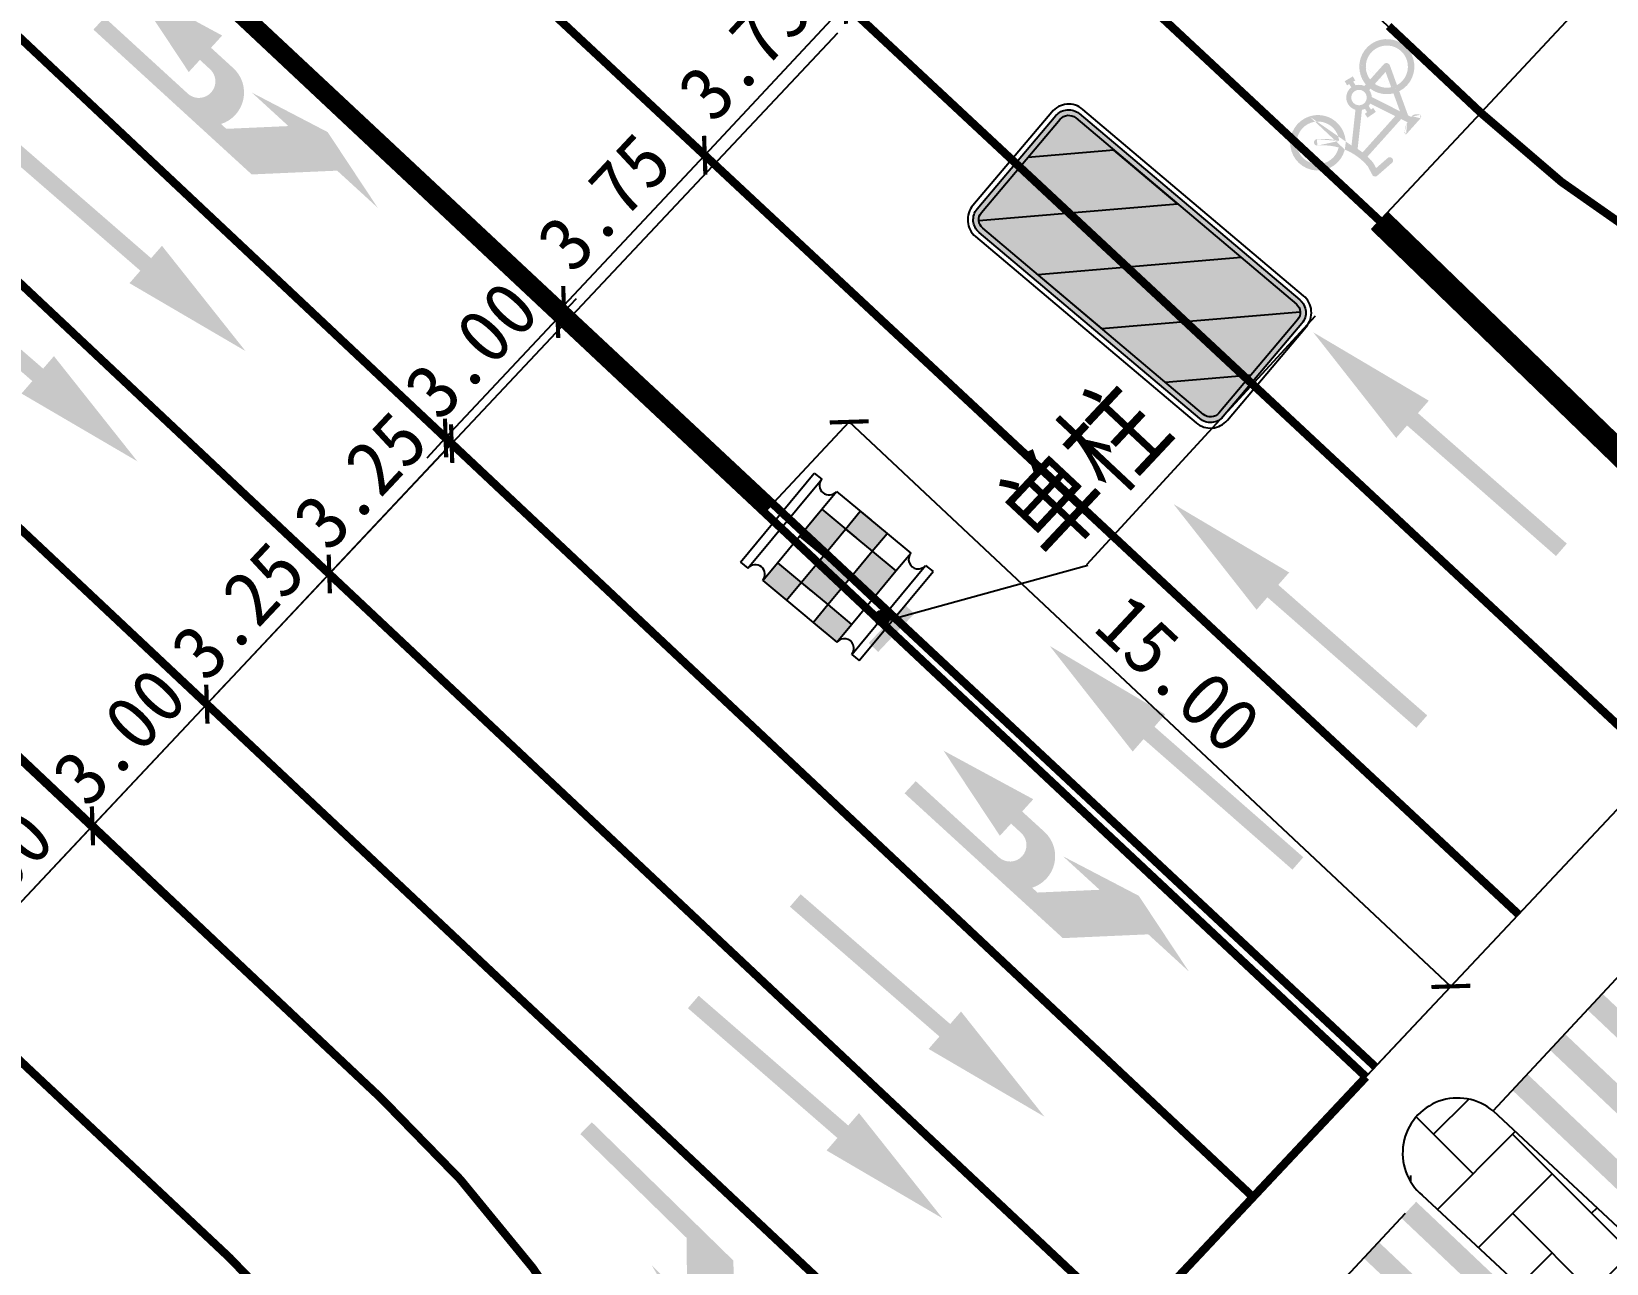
# Model space of a CAD drawing. Header units: millimetres. Extents: x 67546 to 67853, y 50670 to 50921.
# Drawn here: x 67652.59 to 67681.23, y 50791.42 to 50813.81 of the extents above; entities that cross this region are included whole.
import ezdxf

# ---------------------------------------------------------------- set-up
doc = ezdxf.new("R2010")
doc.units = ezdxf.units.MM
doc.linetypes.add('JTSS01', pattern=[6, 2, -4])
doc.linetypes.add('JTSS02', pattern=[2, 1, -1])
for name, color, linetype in [('@-交通信号', 7, 'Continuous'), ('@-交通标志', 7, 'Continuous'), ('@-注释', 7, 'Continuous'), ('@-设计标注', 7, 'Continuous'), ('@-路面标线', 7, 'Continuous'), ('@-路面边线', 7, 'Continuous'), ('@-辅助设计', 4, 'Continuous'), ('@-道路边线', 7, 'Continuous'), ('@-隔离岛', 3, 'Continuous'), ('@-隔离栏', 7, 'Continuous'), ('交通标志', 7, 'Continuous')]:
    doc.layers.add(name, color=color, linetype=linetype)
doc.layers.add('@-道路标线', color=7, linetype='Continuous', lineweight=0)
doc.layers.get('0').off()
doc.styles.add('--黑体', font='simhei.ttf')
doc.styles.add('黑体', font='simhei.ttf', dxfattribs={"width": 0.8})
doc.linetypes.add('FENCELINE1', pattern='A,6.35,-2.54,[133,ltypeshp.shx,S=2.54,R=0,X=-2.54,Y=0],-2.54,25.4', length=36.83)
doc.dimstyles.new('标志标注', dxfattribs={"dimtxt": 1, "dimasz": 0.5, "dimexe": 0, "dimexo": 0, "dimgap": 0.25, "dimtad": 1, "dimzin": 0, "dimdsep": 46, "dimtxsty": '--黑体', "dimblk": 'ARCHTICK', "dimcen": 0.09, "dimadec": 0, "dimazin": 0, "dimtfac": 1, "dimtix": 1, "dimtmove": 1, "dimatfit": 0, "dimfxl": 1, "dimtolj": 1, "dimtzin": 0, "dimarcsym": 0})
pattern_1 = [(0, (0, 0), (0, 6.985), [5.08, -1.905]), (90, (0, 0), (-6.985, 4e-16), [5.08, -1.905])]

# ---------------------------------------------------------------- blocks, each defined once
blk = doc.blocks.new('A$C5D3B22B4')
at = {"layer": '@-交通信号'}
for p, q in [((0.441, 17.242), (1.178, 17.242)), ((0.441, 17.242), (0.441, 16.724)), ((1.105, 17.242), (0.515, 17.242)), ((1.105, 17.242), (0.515, 17.242)), ((0.515, 17.242), (0.515, 17.242)), ((0.515, 17.242), (0.515, 17.242)), ((0.515, 17.242), (0.515, 17.242)), ((1.178, 17.242), (1.178, 0.081)), ((1.178, 17.074), (0.441, 17.074)), ((-0.022, 16.635), (-0.628, 16.498)), ((0.115, 16.635), (-0.022, 16.635)), ((0.115, 16.703), (0.115, 15.694)), ((0.115, 16.703), (0.25, 16.703)), ((0.182, 16.703), (0.182, 15.694)), ((0.25, 16.703), (0.81, 16.764)), ((0.25, 16.703), (0.25, 15.694)), ((0.81, 16.764), (0.81, 15.512)), ((0.81, 15.511), (0.81, 16.694)), ((-19.019, 16.368), (-19.33, 16.367)), ((-13.857, 16.384), (-19.019, 16.368)), ((-6.759, 16.405), (-13.857, 16.384)), ((0.115, 16.441), (-6.759, 16.405)), ((-0.628, 16.498), (-0.628, 16.439)), ((-0.627, 16.22), (-0.627, 16.177)), ((-0.627, 16.22), (0.115, 16.22)), ((-0.627, 16.177), (0.115, 16.177)), ((-19.019, 16.015), (-19.294, 16.017)), ((-13.854, 16.004), (-19.019, 16.015)), ((-6.759, 15.99), (-13.854, 16.004)), ((0.115, 15.955), (-6.759, 15.99)), ((-0.628, 15.957), (-0.628, 15.91)), ((-0.022, 15.773), (-0.628, 15.91)), ((0.115, 15.773), (-0.022, 15.773)), ((0.115, 15.694), (0.25, 15.694)), ((0.515, 15.504), (0.25, 15.694)), ((0.441, 15.556), (0.441, 0.081)), ((0.515, 15.504), (0.81, 15.504)), ((0.89, 9.581), (1.212, 9.581)), ((0.891, 9.578), (1.215, 9.578)), ((1.178, 4.32), (0.441, 4.32)), ((1.178, 3.24), (0.441, 3.24)), ((1.176, 3.066), (1.299, 3.066)), ((1.299, 3.066), (1.299, 1.941)), ((1.03, 2.16), (0.441, 2.16)), ((1.178, 2.16), (0.441, 2.16)), ((1.176, 2.161), (0.444, 2.161)), ((1.028, 2.161), (0.444, 2.161)), ((1.176, 1.941), (1.299, 1.941)), ((1.178, 1.08), (0.441, 1.08)), ((0.281, 0.819), (0.12, 0.215)), ((0.367, 0.819), (0.281, 0.819)), ((0.441, 0.81), (0.354, 0.81)), ((0.444, 0.819), (0.358, 0.819)), ((0.382, 0.81), (0.436, 0.81)), ((0.711, 0.819), (0.754, 0.819)), ((0.711, 0.81), (0.755, 0.81)), ((0.788, 0.819), (0.788, 0.081)), ((0.788, 0.819), (0.831, 0.819)), ((0.831, 0.819), (0.831, 0.081)), ((1.03, 0.81), (1.084, 0.81)), ((1.176, 0.819), (1.285, 0.819)), ((1.178, 0.81), (1.288, 0.81)), ((1.253, 0.819), (1.362, 0.819)), ((1.362, 0.819), (1.523, 0.215)), ((0, 0.081), (1.62, 0.081)), ((0, 0.081), (0, 0)), ((0, 0), (1.62, 0)), ((0.12, 0.215), (0.12, 0.081)), ((1.523, 0.215), (1.523, 0.081)), ((1.62, 0.081), (1.62, 0))]:
    blk.add_line(p, q, dxfattribs=at)
blk = doc.blocks.new('_ARCHTICK')
at = {"color": 0, "linetype": 'ByBlock', "const_width": 0.15}
blk.add_lwpolyline([(-0.5, -0.5), (0.5, 0.5)], dxfattribs=at)
blk = doc.blocks.new('*D34')
at = {"layer": '@-注释', "color": 0, "lineweight": -2, "transparency": 16777216}
for p, q in [((67665.914, 50805.071), (67667.458, 50806.717)), ((67678.399, 50796.455), (67667.458, 50806.717)), ((67676.855, 50794.809), (67678.399, 50796.455))]:
    blk.add_line(p, q, dxfattribs=at)
at = {"layer": 'Defpoints', "color": 0, "transparency": 16777216}
for p in [(67667.458, 50806.717), (67665.914, 50805.071), (67676.855, 50794.809)]:
    blk.add_point(p, dxfattribs=at)
at = {"layer": '@-注释', "color": 0, "lineweight": -2, "transparency": 16777216, "xscale": 0.5, "yscale": 0.5, "zscale": 0.5}
for p, rotation in [((67667.458, 50806.717), 136.834000257673), ((67678.399, 50796.455), 316.834000257673)]:
    blk.add_blockref('_ARCHTICK', p, dxfattribs=dict(at, rotation=rotation))
at = {"layer": '@-注释', "color": 0, "transparency": 16777216, "insert": (67673.445, 50802.137), "char_height": 1, "attachment_point": 5, "rotation": 316.834, "style": '--黑体'}
blk.add_mtext('\\A1;15.00', dxfattribs=at)
blk = doc.blocks.new('A$C348E0356')
at = {"layer": '交通标志', "lineweight": 15}
h = blk.add_hatch(color=1, dxfattribs=at)
h.paths.add_polyline_path([(3.003, 1.582), (2.699, 2.053), (2.346, 1.825), (2.65, 1.354)])
h.paths.add_polyline_path([(1.7, 2.828), (2.004, 2.356), (2.357, 2.584), (2.053, 3.056)])
h.paths.add_polyline_path([(2.004, 2.356), (1.473, 2.014), (1.815, 1.484), (2.346, 1.825), (2.213, 2.032)])
h.paths.add_polyline_path([(2.119, 1.012), (1.815, 1.484), (1.285, 1.142), (1.588, 0.67)])
h.paths.add_polyline_path([(1.169, 2.486), (0.639, 2.144), (0.943, 1.672), (1.473, 2.014)])
h.paths.add_polyline_path([(0.943, 1.672), (0.589, 1.444), (0.931, 0.914), (1.285, 1.142), (1.152, 1.348)])
at = {"layer": '交通标志', "lineweight": 25}
for p, q in [((1.769, 3.498), (0, 2.358)), ((1.864, 3.35), (1.769, 3.498)), ((1.864, 3.35), (0.095, 2.211)), ((2.053, 3.056), (1.7, 2.828)), ((2.357, 2.584), (2.053, 3.056)), ((1.7, 2.828), (1.169, 2.486)), ((2.004, 2.356), (1.7, 2.828)), ((2.357, 2.584), (2.004, 2.356)), ((2.699, 2.053), (2.357, 2.584)), ((0.095, 2.211), (0, 2.358)), ((1.169, 2.486), (0.639, 2.144)), ((1.473, 2.014), (1.169, 2.486)), ((2.004, 2.356), (1.473, 2.014)), ((2.346, 1.825), (2.004, 2.356)), ((0.639, 2.144), (0.285, 1.916)), ((0.943, 1.672), (0.639, 2.144)), ((1.473, 2.014), (0.943, 1.672)), ((1.815, 1.484), (1.473, 2.014)), ((2.65, 1.354), (2.213, 2.032)), ((2.699, 2.053), (2.346, 1.825)), ((3.003, 1.582), (2.566, 2.26)), ((0.589, 1.444), (0.285, 1.916)), ((2.346, 1.825), (1.815, 1.484)), ((0.943, 1.672), (0.589, 1.444)), ((0.931, 0.914), (0.589, 1.444)), ((1.285, 1.142), (0.943, 1.672)), ((1.815, 1.484), (1.285, 1.142)), ((2.119, 1.012), (1.682, 1.69)), ((3.003, 1.582), (2.65, 1.354)), ((1.588, 0.67), (1.152, 1.348)), ((3.193, 1.287), (1.425, 0.147)), ((2.65, 1.354), (2.119, 1.012)), ((3.288, 1.14), (3.193, 1.287)), ((1.235, 0.442), (0.798, 1.12)), ((1.285, 1.142), (0.931, 0.914)), ((3.288, 1.14), (1.52, 0)), ((2.119, 1.012), (1.588, 0.67)), ((1.588, 0.67), (1.235, 0.442)), ((1.52, 0), (1.425, 0.147))]:
    blk.add_line(p, q, dxfattribs=at)
for centre, major_axis, start_param, end_param in [((1.959, 3.203), (0.013, 0.175), 0.648166, 3.789759), ((0.19, 2.063), (-0.175, 0.013), 2.218962, 5.360555), ((3.098, 1.434), (-0.175, 0.013), -0.92263, 2.218962), ((1.33, 0.295), (0.013, 0.175), 3.789759, 6.931351)]:
    blk.add_ellipse(centre, major_axis=major_axis, ratio=1, start_param=start_param, end_param=end_param, dxfattribs=at)
blk = doc.blocks.new('A$C3C0A0687')
at = {"layer": '交通标志', "linetype": 'ByBlock', "lineweight": -3}
for points in [[(0.516, 0.956), (0.28, 0.961), (0.26, 0.005), (0.496, 0)], [(0.265, 0.504, 1), (0, 0.504, 1)]]:
    blk.add_hatch(color=14, dxfattribs=at).paths.add_polyline_path(points)
at = {"layer": '交通标志', "color": 14}
blk.add_circle((0.132, 0.504), 0.132, dxfattribs=at)
blk = doc.blocks.new('A$C59555438')
at = {"layer": '交通标志'}
h = blk.add_hatch(color=1, dxfattribs=at)
edge = h.paths.add_edge_path(flags=16)
edge.add_arc((0.351, -0.2), 0.202, 105.2833, 195.2833, ccw=False)
edge.add_line((0.297, -0.006), (5.361, 1.378))
edge.add_arc((5.414, 1.184), 0.202, 15.2833, 105.2833, ccw=False)
edge.add_line((5.608, 1.237), (6.194, -0.904))
edge.add_arc((5.999, -0.957), 0.202, -74.7167, 15.2833, ccw=False)
edge.add_line((6.052, -1.152), (0.989, -2.536))
edge.add_arc((0.936, -2.341), 0.202, 195.2833, 285.2833, ccw=False)
edge.add_line((0.741, -2.394), (0.156, -0.253))
edge = h.paths.add_edge_path()
edge.add_arc((0.35, -0.2), 0.302, 105.2833, 195.2833, ccw=False)
edge.add_line((0.271, 0.092), (5.334, 1.475))
edge.add_arc((5.414, 1.184), 0.302, 15.2833, 105.2833, ccw=False)
edge.add_line((5.706, 1.263), (6.291, -0.878))
edge.add_arc((5.999, -0.957), 0.302, -74.7167, 15.2833, ccw=False)
edge.add_line((6.079, -1.249), (1.015, -2.633))
edge.add_arc((0.935, -2.341), 0.302, 195.2833, 285.2833, ccw=False)
edge.add_line((0.644, -2.421), (0.059, -0.28))
for points in [[(2.255, -2.19), (3.715, -1.79), (5.514, 1.359, 0.198879), (5.361, 1.378), (4.095, 1.032)], [(0.396, -1.13), (0.741, -2.394, 0.198946), (0.836, -2.516), (2.634, 0.633), (1.174, 0.234)], [(5.176, -1.391), (6.052, -1.152, 0.414214), (6.194, -0.904), (5.954, -0.028)]]:
    blk.add_hatch(color=1, dxfattribs=at).paths.add_polyline_path(points)
at = {"layer": '交通标志', "true_color": 0xffffff}
for points in [[(5.954, -0.028), (5.608, 1.237, 0.198946), (5.514, 1.359), (3.715, -1.79), (5.176, -1.391)], [(4.095, 1.032), (2.634, 0.633), (0.836, -2.516, 0.198879), (0.989, -2.536), (2.255, -2.19)], [(1.174, 0.234), (0.297, -0.006, 0.414214), (0.156, -0.253), (0.396, -1.13)]]:
    blk.add_hatch(color=7, dxfattribs=at).paths.add_polyline_path(points)
at = {"layer": '交通标志', "color": 1}
for points in [[(0.546, -2.448, 0.414214), (1.042, -2.73), (6.106, -1.347, 0.414214), (6.388, -0.851), (5.803, 1.29, 0.414214), (5.308, 1.573), (0.244, 0.189, 0.414214), (-0.039, -0.306), (0.546, -2.448)], [(0.059, -0.28, -0.414214), (0.271, 0.092), (5.334, 1.475, -0.414214), (5.706, 1.263), (6.291, -0.878, -0.414214), (6.079, -1.249), (1.015, -2.633, -0.414214), (0.644, -2.421), (0.059, -0.28)], [(0.156, -0.253, -0.414214), (0.297, -0.006), (5.361, 1.378, -0.414214), (5.608, 1.237), (6.194, -0.904, -0.414214), (6.052, -1.152), (0.989, -2.536, -0.414214), (0.741, -2.394), (0.156, -0.253)]]:
    blk.add_lwpolyline(points, format="xyb", dxfattribs=at)
for points in [[(5.514, 1.359), (3.715, -1.79)], [(2.255, -2.19), (4.095, 1.032)], [(2.634, 0.633), (0.836, -2.516)], [(1.174, 0.234), (0.396, -1.13)], [(5.176, -1.391), (5.954, -0.028)]]:
    blk.add_lwpolyline(points, dxfattribs=at)
at = {"layer": '交通标志', "color": 7}
for points in [[(4.095, 1.032), (2.634, 0.633)], [(3.715, -1.79), (5.176, -1.391)]]:
    blk.add_lwpolyline(points, dxfattribs=at)
at = {"layer": '交通标志', "color": 1, "lineweight": 0}
for centre, start, end in [((0.35, -0.2), 105.2833, 195.2833), ((5.999, -0.957), 285.2833, 15.2833), ((0.935, -2.341), 195.2833, 285.2833)]:
    blk.add_arc(centre, 0.302, start, end, dxfattribs=at)
blk = doc.blocks.new('A$C00990124')
at = {"layer": '@-交通标志'}
blk.add_line((4.039, 8.376), (7.843, 9.514), dxfattribs=at)
at = {"layer": '@-交通标志', "color": 0, "lineweight": -3}
blk.add_line((4.058, 8.356), (0, 3.747), dxfattribs=at)
at = {"layer": '@-交通标志', "lineweight": 0, "ltscale": 0.5, "rotation": 18.7745132221656}
blk.add_blockref('A$C348E0356', (7.61, 6.314), dxfattribs=at)
at = {"layer": '@-交通标志', "rotation": 139.089048828602}
blk.add_blockref('A$C3C0A0687', (8.191, 9.704), dxfattribs=at)
at = {"layer": '@-交通标志', "color": 0, "lineweight": -3, "rotation": 305.8141268137496}
blk.add_blockref('A$C59555438', (1.831, 5.826), dxfattribs=at)
at = {"layer": '@-交通标志', "color": 0, "lineweight": -3, "style": '黑体', "width": 0.8}
blk.add_text('单柱', height=1.5, rotation=228.1137, dxfattribs=at).set_placement((4.716, 8.349))
blk = doc.blocks.new('*U54')
at = {"layer": '@-路面边线'}
h = blk.add_hatch(color=256, dxfattribs=at)
h.dxf.hatch_style = 1
h.paths.add_polyline_path([(0.885, -3.999), (0.915, 0.001), (0.515, 0.004), (0.485, -3.996)])
blk = doc.blocks.new('*U55')
at = {"layer": '@-辅助设计', "color": 0, "linetype": 'ByBlock', "lineweight": -2, "transparency": 16777216, "rotation": 47.00000000003188}
for p in [(67685.304, 50800.773), (67684.622, 50800.042), (67683.94, 50799.311), (67683.258, 50798.579), (67682.576, 50797.848), (67681.894, 50797.117), (67681.212, 50796.385), (67680.53, 50795.654), (67679.848, 50794.923), (67679.166, 50794.191)]:
    blk.add_blockref('*U54', p, dxfattribs=at)
blk = doc.blocks.new('*D76')
at = {"layer": '@-设计标注', "color": 0, "lineweight": -2, "transparency": 16777216}
for p, q in [((67667.974, 50822.565), (67670.581, 50825.361)), ((67670.581, 50825.361), (67681.552, 50815.131)), ((67678.944, 50812.335), (67681.552, 50815.131))]:
    blk.add_line(p, q, dxfattribs=at)
at = {"layer": 'Defpoints', "color": 0, "transparency": 16777216}
for p in [(67667.974, 50822.565), (67681.552, 50815.131), (67678.944, 50812.335)]:
    blk.add_point(p, dxfattribs=at)
at = {"layer": '@-设计标注', "color": 0, "lineweight": -2, "transparency": 16777216, "xscale": 0.5, "yscale": 0.5, "zscale": 0.5}
for p, rotation in [((67670.581, 50825.361), 137.000000000727), ((67681.552, 50815.131), 317.000000000727)]:
    blk.add_blockref('_ARCHTICK', p, dxfattribs=dict(at, rotation=rotation))
at = {"layer": '@-设计标注', "color": 0, "transparency": 16777216, "insert": (67676.582, 50820.799), "char_height": 1, "attachment_point": 5, "rotation": 317, "style": '--黑体'}
blk.add_mtext('\\A1;15.00', dxfattribs=at)
blk = doc.blocks.new('*D101')
at = {"layer": '@-设计标注', "color": 0, "lineweight": -2, "transparency": 16777216}
for p, q in [((67655.777, 50801.585), (67648.923, 50794.292)), ((67663.496, 50780.595), (67648.923, 50794.292)), ((67670.35, 50787.888), (67663.496, 50780.595))]:
    blk.add_line(p, q, dxfattribs=at)
at = {"layer": 'Defpoints', "color": 0, "transparency": 16777216}
for p in [(67655.777, 50801.585), (67648.923, 50794.292), (67670.35, 50787.888)]:
    blk.add_point(p, dxfattribs=at)
at = {"layer": '@-设计标注', "color": 0, "lineweight": -2, "transparency": 16777216, "xscale": 0.5, "yscale": 0.5, "zscale": 0.5}
for p, rotation in [((67648.923, 50794.292), 136.7761792515774), ((67663.496, 50780.595), 316.7761792515774)]:
    blk.add_blockref('_ARCHTICK', p, dxfattribs=dict(at, rotation=rotation))
at = {"layer": '@-设计标注', "color": 0, "transparency": 16777216, "insert": (67656.727, 50787.994), "char_height": 1, "attachment_point": 5, "rotation": 316.7762, "style": '--黑体'}
blk.add_mtext('\\A1;20.00', dxfattribs=at)
blk = doc.blocks.new('*D102')
at = {"layer": '@-设计标注', "color": 0, "lineweight": -2, "transparency": 16777216}
for p, q in [((67641.203, 50815.282), (67634.347, 50807.987)), ((67648.92, 50794.29), (67634.347, 50807.987)), ((67655.776, 50801.585), (67648.92, 50794.29))]:
    blk.add_line(p, q, dxfattribs=at)
at = {"layer": 'Defpoints', "color": 0, "transparency": 16777216}
for p in [(67641.203, 50815.282), (67634.347, 50807.987), (67655.776, 50801.585)]:
    blk.add_point(p, dxfattribs=at)
at = {"layer": '@-设计标注', "color": 0, "lineweight": -2, "transparency": 16777216, "xscale": 0.5, "yscale": 0.5, "zscale": 0.5}
for p, rotation in [((67634.347, 50807.987), 136.7761792516175), ((67648.92, 50794.29), 316.7761792516175)]:
    blk.add_blockref('_ARCHTICK', p, dxfattribs=dict(at, rotation=rotation))
at = {"layer": '@-设计标注', "color": 0, "transparency": 16777216, "insert": (67642.151, 50801.689), "char_height": 1, "attachment_point": 5, "rotation": 316.7762, "style": '--黑体'}
blk.add_mtext('\\A1;20.00', dxfattribs=at)
blk = doc.blocks.new('*D104')
at = {"layer": '@-设计标注', "color": 0, "lineweight": -2, "transparency": 16777216}
for p, q in [((67658.003, 50803.952), (67655.777, 50801.585)), ((67658.002, 50803.953), (67658.003, 50803.952)), ((67655.776, 50801.585), (67655.777, 50801.585))]:
    blk.add_line(p, q, dxfattribs=at)
at = {"layer": 'Defpoints', "color": 0, "transparency": 16777216}
for p in [(67658.002, 50803.953), (67655.776, 50801.585), (67655.777, 50801.585)]:
    blk.add_point(p, dxfattribs=at)
at = {"layer": '@-设计标注', "color": 0, "lineweight": -2, "transparency": 16777216, "xscale": 0.5, "yscale": 0.5, "zscale": 0.5}
for p, rotation in [((67658.003, 50803.952), 46.76067785427177), ((67655.777, 50801.585), 226.7606778542717)]:
    blk.add_blockref('_ARCHTICK', p, dxfattribs=dict(at, rotation=rotation))
at = {"layer": '@-设计标注', "color": 0, "transparency": 16777216, "insert": (67656.343, 50803.282), "char_height": 1, "attachment_point": 5, "rotation": 46.7607, "style": '--黑体'}
blk.add_mtext('\\A1;3.25', dxfattribs=at)
blk = doc.blocks.new('*D105')
at = {"layer": '@-设计标注', "color": 0, "lineweight": -2, "transparency": 16777216}
for p, q in [((67658.003, 50803.952), (67660.228, 50806.321)), ((67660.228, 50806.321), (67660.228, 50806.321)), ((67658.003, 50803.952), (67658.003, 50803.952))]:
    blk.add_line(p, q, dxfattribs=at)
at = {"layer": 'Defpoints', "color": 0, "transparency": 16777216}
for p in [(67660.228, 50806.321), (67660.228, 50806.321), (67658.003, 50803.952)]:
    blk.add_point(p, dxfattribs=at)
at = {"layer": '@-设计标注', "color": 0, "lineweight": -2, "transparency": 16777216, "xscale": 0.5, "yscale": 0.5, "zscale": 0.5}
for p, rotation in [((67660.228, 50806.321), 46.79168064924786), ((67658.003, 50803.952), 226.7916806492479)]:
    blk.add_blockref('_ARCHTICK', p, dxfattribs=dict(at, rotation=rotation))
at = {"layer": '@-设计标注', "color": 0, "transparency": 16777216, "insert": (67658.569, 50805.65), "char_height": 1, "attachment_point": 5, "rotation": 46.7917, "style": '--黑体'}
blk.add_mtext('\\A1;3.25', dxfattribs=at)
blk = doc.blocks.new('*D106')
at = {"layer": '@-设计标注', "color": 0, "lineweight": -2, "transparency": 16777216}
for p, q in [((67662.155, 50808.596), (67662.497, 50808.961)), ((67660.118, 50806.424), (67662.155, 50808.596)), ((67662.265, 50808.493), (67662.155, 50808.596)), ((67660.118, 50806.424), (67659.776, 50806.06)), ((67660.228, 50806.321), (67660.118, 50806.424))]:
    blk.add_line(p, q, dxfattribs=at)
at = {"layer": 'Defpoints', "color": 0, "transparency": 16777216}
for p in [(67662.155, 50808.596), (67662.265, 50808.493), (67660.228, 50806.321)]:
    blk.add_point(p, dxfattribs=at)
at = {"layer": '@-设计标注', "color": 0, "lineweight": -2, "transparency": 16777216, "xscale": 0.5, "yscale": 0.5, "zscale": 0.5}
for p, rotation in [((67662.155, 50808.596), 226.8340002573915), ((67660.118, 50806.424), 46.83400025739149)]:
    blk.add_blockref('_ARCHTICK', p, dxfattribs=dict(at, rotation=rotation))
at = {"layer": '@-设计标注', "color": 0, "transparency": 16777216, "insert": (67660.585, 50808.027), "char_height": 1, "attachment_point": 5, "rotation": 46.834, "style": '--黑体'}
blk.add_mtext('\\A1;3.00', dxfattribs=at)
blk = doc.blocks.new('*D107')
at = {"layer": '@-设计标注', "color": 0, "lineweight": -2, "transparency": 16777216}
for p, q in [((67655.775, 50801.586), (67656.118, 50801.95)), ((67655.775, 50801.586), (67653.696, 50799.372)), ((67655.776, 50801.585), (67655.775, 50801.586)), ((67653.696, 50799.372), (67653.353, 50799.007)), ((67653.696, 50799.371), (67653.696, 50799.372))]:
    blk.add_line(p, q, dxfattribs=at)
at = {"layer": 'Defpoints', "color": 0, "transparency": 16777216}
for p in [(67655.776, 50801.585), (67653.696, 50799.372), (67653.696, 50799.371)]:
    blk.add_point(p, dxfattribs=at)
at = {"layer": '@-设计标注', "color": 0, "lineweight": -2, "transparency": 16777216, "xscale": 0.5, "yscale": 0.5, "zscale": 0.5}
for p, rotation in [((67655.775, 50801.586), 226.7927651370774), ((67653.696, 50799.372), 46.79276513707743)]:
    blk.add_blockref('_ARCHTICK', p, dxfattribs=dict(at, rotation=rotation))
at = {"layer": '@-设计标注', "color": 0, "transparency": 16777216, "insert": (67654.185, 50800.996), "char_height": 1, "attachment_point": 5, "rotation": 46.7928, "style": '--黑体'}
blk.add_mtext('\\A1;3.00', dxfattribs=at)
blk = doc.blocks.new('*D111')
at = {"layer": '@-设计标注', "color": 0, "lineweight": -2, "transparency": 16777216}
for p, q in [((67662.268, 50808.833), (67664.83, 50811.564)), ((67664.888, 50811.51), (67664.83, 50811.564)), ((67662.326, 50808.779), (67662.268, 50808.833))]:
    blk.add_line(p, q, dxfattribs=at)
at = {"layer": 'Defpoints', "color": 0, "transparency": 16777216}
for p in [(67664.83, 50811.564), (67664.888, 50811.51), (67662.326, 50808.779)]:
    blk.add_point(p, dxfattribs=at)
at = {"layer": '@-设计标注', "color": 0, "lineweight": -2, "transparency": 16777216, "xscale": 0.5, "yscale": 0.5, "zscale": 0.5}
for p, rotation in [((67664.83, 50811.564), 46.83400025747773), ((67662.268, 50808.833), 226.8340002574777)]:
    blk.add_blockref('_ARCHTICK', p, dxfattribs=dict(at, rotation=rotation))
at = {"layer": '@-设计标注', "color": 0, "transparency": 16777216, "insert": (67663.002, 50810.711), "char_height": 1, "attachment_point": 5, "rotation": 46.834, "style": '--黑体'}
blk.add_mtext('\\A1;3.75', dxfattribs=at)
blk = doc.blocks.new('*D112')
at = {"layer": '@-设计标注', "color": 0, "lineweight": -2, "transparency": 16777216}
blk.add_line((67664.83, 50811.564), (67667.387, 50814.306), dxfattribs=at)
at = {"layer": 'Defpoints', "color": 0, "transparency": 16777216}
for p in [(67667.387, 50814.306), (67667.387, 50814.306), (67664.83, 50811.564)]:
    blk.add_point(p, dxfattribs=at)
at = {"layer": '@-设计标注', "color": 0, "lineweight": -2, "transparency": 16777216, "xscale": 0.5, "yscale": 0.5, "zscale": 0.5}
for p, rotation in [((67667.387, 50814.306), 47.00000000005235), ((67664.83, 50811.564), 227.0000000000524)]:
    blk.add_blockref('_ARCHTICK', p, dxfattribs=dict(at, rotation=rotation))
at = {"layer": '@-设计标注', "color": 0, "transparency": 16777216, "insert": (67665.56, 50813.446), "char_height": 1, "attachment_point": 5, "rotation": 47, "style": '--黑体'}
blk.add_mtext('\\A1;3.75', dxfattribs=at)
blk = doc.blocks.new('*D114')
at = {"layer": '@-设计标注', "color": 0, "lineweight": -2, "transparency": 16777216}
for p, q in [((67653.697, 50799.371), (67650.948, 50796.447)), ((67653.696, 50799.371), (67653.697, 50799.371)), ((67650.948, 50796.448), (67650.948, 50796.447))]:
    blk.add_line(p, q, dxfattribs=at)
at = {"layer": 'Defpoints', "color": 0, "transparency": 16777216}
for p in [(67653.696, 50799.371), (67650.948, 50796.448), (67650.948, 50796.447)]:
    blk.add_point(p, dxfattribs=at)
at = {"layer": '@-设计标注', "color": 0, "lineweight": -2, "transparency": 16777216, "xscale": 0.5, "yscale": 0.5, "zscale": 0.5}
for p, rotation in [((67653.697, 50799.371), 46.76362331178023), ((67650.948, 50796.447), 226.7636233117803)]:
    blk.add_blockref('_ARCHTICK', p, dxfattribs=dict(at, rotation=rotation))
at = {"layer": '@-设计标注', "color": 0, "transparency": 16777216, "insert": (67651.772, 50798.427), "char_height": 1, "attachment_point": 5, "rotation": 46.7636, "style": '--黑体'}
blk.add_mtext('\\A1;4.00', dxfattribs=at)
blk = doc.blocks.new('*U120')
at = {"layer": '@-路面边线'}
h = blk.add_hatch(color=256, dxfattribs=at)
h.dxf.hatch_style = 1
h.paths.add_polyline_path([(0.885, -3.999), (0.915, 0.001), (0.515, 0.004), (0.485, -3.996)])
blk = doc.blocks.new('*U122')
at = {"layer": '@-辅助设计', "color": 0, "linetype": 'ByBlock', "lineweight": -2, "transparency": 16777216, "rotation": 46.98345205071708}
for p in [(67677.144, 50791.87), (67676.462, 50791.139), (67675.779, 50790.408), (67675.097, 50789.677), (67674.415, 50788.945), (67673.733, 50788.214), (67673.051, 50787.483), (67672.368, 50786.752), (67671.686, 50786.021)]:
    blk.add_blockref('*U120', p, dxfattribs=at)

msp = doc.modelspace()

# ---------------------------------------------------------------- hatches: boundary and pattern name
at = {"layer": '@-道路标线'}
for points in [[(67653.816, 50813.959), (67653.714, 50813.848), (67656.592, 50811.215), (67658.146, 50811.284), (67658.884, 50810.609), (67657.973, 50811.985), (67656.596, 50812.702), (67657.26, 50812.094), (67656.13, 50812.044), (67656.034, 50812.132, 0.57735), (67656.258, 50813.147), (67655.852, 50813.518), (67656.055, 50813.74), (67654.423, 50814.623), (67655.447, 50813.076), (67655.65, 50813.297), (67655.834, 50813.128, -1), (67655.429, 50812.685), (67653.917, 50814.069)], [(67651.946, 50811.938), (67651.847, 50811.824), (67654.567, 50809.465), (67654.37, 50809.238), (67656.478, 50808.005), (67654.96, 50809.918), (67654.763, 50809.692), (67652.044, 50812.051)], [(67649.982, 50809.931), (67649.883, 50809.818), (67652.602, 50807.459), (67652.406, 50807.232), (67654.514, 50805.999), (67652.996, 50807.912), (67652.799, 50807.685), (67650.08, 50810.045)], [(67680.409, 50804.391), (67680.507, 50804.504), (67677.8, 50806.876), (67677.997, 50807.102), (67675.896, 50808.345), (67677.404, 50806.425), (67677.602, 50806.651), (67680.31, 50804.278)], [(67677.869, 50801.268), (67677.968, 50801.381), (67675.26, 50803.754), (67675.458, 50803.979), (67673.356, 50805.222), (67674.865, 50803.302), (67675.063, 50803.528), (67677.771, 50801.156)], [(67675.617, 50798.69), (67675.715, 50798.803), (67673.008, 50801.175), (67673.205, 50801.401), (67671.104, 50802.644), (67672.612, 50800.724), (67672.81, 50800.95), (67675.518, 50798.577)], [(67668.566, 50800.076), (67668.464, 50799.965), (67671.342, 50797.332), (67672.896, 50797.401), (67673.634, 50796.726), (67672.723, 50798.102), (67671.347, 50798.819), (67672.011, 50798.211), (67670.88, 50798.161), (67670.784, 50798.249, 0.57735), (67671.008, 50799.264), (67670.602, 50799.635), (67670.805, 50799.857), (67669.173, 50800.74), (67670.197, 50799.193), (67670.4, 50799.414), (67670.584, 50799.245, -1), (67670.179, 50798.803), (67668.667, 50800.186)], [(67666.477, 50798.017), (67666.379, 50797.904), (67669.098, 50795.544), (67668.901, 50795.318), (67671.009, 50794.085), (67669.491, 50795.998), (67669.294, 50795.771), (67666.575, 50798.13)], [(67664.622, 50796.172), (67664.524, 50796.058), (67667.243, 50793.699), (67667.046, 50793.472), (67669.154, 50792.239), (67667.636, 50794.152), (67667.44, 50793.926), (67664.72, 50796.285)], [(67662.672, 50793.878), (67662.568, 50793.771), (67664.499, 50791.884), (67664.512, 50790.753), (67663.868, 50791.382), (67664.661, 50790.047), (67666.085, 50789.215), (67665.37, 50789.914), (67665.352, 50791.47), (67662.777, 50793.986)]]:
    msp.add_hatch(color=7, dxfattribs=at).paths.add_polyline_path(points)
h = msp.add_hatch(color=7, dxfattribs=at)
edge = h.paths.add_edge_path()
edge.add_line((67677.62, 50812.289), (67677.672, 50812.263))
edge.add_ellipse((67678.013, 50811.96), major_axis=(0.201, -0.41), ratio=0.999981, start_angle=200.1196, end_angle=202.2, ccw=False)
edge.add_ellipse((67677.781, 50812.161), major_axis=(-0.135, -0.066), ratio=1, start_angle=219.859, end_angle=284.2786, ccw=False)
edge.add_ellipse((67677.816, 50812.264), major_axis=(-0.0385, -0.0189), ratio=1, start_angle=113.1833, end_angle=206.5013, ccw=False)
edge.add_line((67677.848, 50812.236), (67677.584, 50811.941))
edge.add_ellipse((67677.596, 50811.981), major_axis=(-0.0374, -0.0183), ratio=1, start_angle=310.8133, end_angle=405.9425, ccw=False)
edge.add_ellipse((67678.013, 50811.96), major_axis=(-0.41, -0.201), ratio=1, start_angle=307.0992, end_angle=329.1446, ccw=False)
edge.add_line((67677.605, 50812.165), (67677.494, 50812.221))
edge.add_line((67677.494, 50812.221), (67676.882, 50811.539))
edge.add_ellipse((67676.072, 50810.683), major_axis=(0.519, -1.058), ratio=1, start_angle=102.934, end_angle=110.4751, ccw=False)
edge.add_line((67676.988, 50811.426), (67677.038, 50811.329))
edge.add_line((67677.038, 50811.329), (67677.249, 50811.514))
edge.add_ellipse((67677.288, 50811.47), major_axis=(0.0258, -0.0527), ratio=1, start_angle=15.08, end_angle=195.08, ccw=False)
edge.add_line((67677.327, 50811.425), (67677.064, 50811.195))
edge.add_ellipse((67677.021, 50811.236), major_axis=(0.026, -0.053), ratio=1, start_angle=-94.401, end_angle=20.9723, ccw=False)
edge.add_line((67676.966, 50811.214), (67676.889, 50811.36))
edge.add_ellipse((67676.072, 50810.683), major_axis=(-0.953, -0.467), ratio=1, start_angle=193.5524, end_angle=221.8935)
edge.add_ellipse((67675.981, 50811.79), major_axis=(-0.453, -0.222), ratio=1, start_angle=-98.1899, end_angle=139.7105, ccw=False)
edge.add_ellipse((67675.981, 50811.79), major_axis=(-0.453, -0.222), ratio=1, start_angle=153.4876, end_angle=261.8101, ccw=False)
edge.add_ellipse((67676.072, 50810.683), major_axis=(-1.058, -0.519), ratio=1, start_angle=217.7232, end_angle=223.386, ccw=False)
edge.add_line((67676.592, 50811.741), (67676.663, 50812.391))
edge.add_ellipse((67676.728, 50812.613), major_axis=(-0.208, -0.102), ratio=1, start_angle=280.9424, end_angle=407.6811, ccw=False)
edge.add_line((67676.588, 50812.797), (67676.549, 50812.858))
edge.add_line((67676.549, 50812.858), (67676.511, 50812.836))
edge.add_line((67676.511, 50812.836), (67676.468, 50812.91))
edge.add_line((67676.468, 50812.91), (67676.615, 50812.997))
edge.add_line((67676.615, 50812.997), (67676.659, 50812.923))
edge.add_line((67676.659, 50812.923), (67676.623, 50812.902))
edge.add_line((67676.623, 50812.902), (67676.666, 50812.835))
edge.add_ellipse((67676.728, 50812.613), major_axis=(0.102, -0.208), ratio=1, start_angle=156.0779, end_angle=169.4568, ccw=False)
edge.add_line((67676.719, 50812.844), (67676.75, 50812.843))
edge.add_ellipse((67676.728, 50812.613), major_axis=(-0.208, -0.102), ratio=1, start_angle=219.2364, end_angle=238.4056, ccw=False)
edge.add_line((67676.824, 50812.823), (67676.851, 50812.852))
edge.add_ellipse((67677.234, 50813.175), major_axis=(0.22, -0.45), ratio=1, start_angle=251.553, end_angle=283.9773, ccw=False)
edge.add_line((67676.737, 50813.108), (67676.736, 50813.231))
edge.add_ellipse((67677.234, 50813.175), major_axis=(-0.45, -0.22), ratio=1, start_angle=90.726, end_angle=327.3861, ccw=False)
edge.add_line((67677.46, 50812.728), (67677.62, 50812.289))
edge = h.paths.add_edge_path(flags=16)
edge.add_line((67677.386, 50812.276), (67676.932, 50812.504))
edge.add_ellipse((67676.728, 50812.613), major_axis=(-0.208, -0.102), ratio=0.999999, start_angle=113.3331, end_angle=125.8188, ccw=False)
edge.add_line((67676.903, 50812.462), (67676.946, 50812.395))
edge.add_line((67676.946, 50812.395), (67676.986, 50812.423))
edge.add_line((67676.986, 50812.423), (67677.034, 50812.352))
edge.add_line((67677.034, 50812.352), (67676.882, 50812.247))
edge.add_line((67676.882, 50812.247), (67676.833, 50812.318))
edge.add_line((67676.833, 50812.318), (67676.875, 50812.347))
edge.add_line((67676.875, 50812.347), (67676.836, 50812.408))
edge.add_ellipse((67676.728, 50812.613), major_axis=(0.102, -0.208), ratio=1, start_angle=-12.8014, end_angle=1.8475, ccw=False)
edge.add_line((67676.781, 50812.388), (67676.703, 50811.679))
edge.add_ellipse((67676.072, 50810.683), major_axis=(-1.058, -0.519), ratio=1, start_angle=206.1846, end_angle=211.5226, ccw=False)
edge.add_line((67676.793, 50811.616), (67677.386, 50812.276))
edge = h.paths.add_edge_path(flags=16)
edge.add_line((67677.472, 50812.364), (67677.354, 50812.689))
edge.add_ellipse((67677.234, 50813.175), major_axis=(-0.45, -0.22), ratio=1, start_angle=387.4429, end_angle=437.7306, ccw=False)
edge.add_line((67676.936, 50812.772), (67676.915, 50812.748))
edge.add_ellipse((67676.728, 50812.613), major_axis=(0.102, -0.208), ratio=1, start_angle=66.1213, end_angle=99.7961, ccw=False)
edge.add_line((67676.959, 50812.622), (67677.472, 50812.364))
edge = h.paths.add_edge_path(flags=16)
edge.add_line((67676.741, 50812.752), (67676.722, 50812.752))
edge.add_ellipse((67676.728, 50812.613), major_axis=(-0.006, -0.14), ratio=0.999998, start_angle=184.5029, end_angle=536.8305)
edge = h.paths.add_edge_path(flags=16)
edge.add_ellipse((67675.981, 50811.79), major_axis=(-0.347, -0.17), ratio=1, start_angle=158.9142, end_angle=261.7295)
edge.add_ellipse((67675.981, 50811.79), major_axis=(-0.347, -0.17), ratio=1, start_angle=261.7295, end_angle=501.1212)
edge.add_ellipse((67676.072, 50810.683), major_axis=(-0.953, -0.467), ratio=1, start_angle=228.2604, end_angle=249.284)
edge.add_ellipse((67675.967, 50811.798), major_axis=(-0.0527, -0.0258), ratio=0.999998, start_angle=249.7117, end_angle=428.8563, ccw=False)
edge.add_ellipse((67676.072, 50810.683), major_axis=(-1.058, -0.519), ratio=1, start_angle=229.4454, end_angle=249.284, ccw=False)
edge = h.paths.add_edge_path(flags=16)
edge.add_line((67677.313, 50812.8), (67677.211, 50813.078))
edge.add_line((67677.211, 50813.078), (67677.015, 50812.86))
edge.add_ellipse((67677.234, 50813.175), major_axis=(-0.344, -0.169), ratio=1, start_angle=29.1315, end_angle=75.8249)
edge = h.paths.add_edge_path(flags=16)
edge.add_ellipse((67677.234, 50813.175), major_axis=(-0.344, -0.169), ratio=1, start_angle=92.8257, end_angle=327.3861)
edge.add_line((67676.853, 50813.218), (67676.854, 50813.124))
edge.add_ellipse((67677.234, 50813.175), major_axis=(-0.344, -0.169), ratio=1, start_angle=341.553, end_angle=371.5107)
edge.add_line((67676.93, 50812.941), (67677.175, 50813.214))
edge.add_ellipse((67677.227, 50813.174), major_axis=(0.0289, -0.0589), ratio=1, start_angle=79.8264, end_angle=206.8305, ccw=False)
edge.add_line((67677.291, 50813.192), (67677.419, 50812.839))
at = {"layer": '@-隔离岛'}
h = msp.add_hatch(dxfattribs=at)
h.set_pattern_fill('GRASS', color=256, scale=0.02, angle=-2e-09, style=0)
h.paths.add_polyline_path([(67670.18, 50787.705, 0.794168), (67669.371, 50787.161, -0.013644), (67669.889, 50785.68), (67671.276, 50786.683)])
h.paths.add_polyline_path([(67696.296, 50795.272, 0.299326), (67693.094, 50795.461), (67694.025, 50794.592, 0.434812), (67695.849, 50794.72)])
h.paths.add_polyline_path([(67702.164, 50802.519, 0.765785), (67701.598, 50803.301, -0.024032), (67699.292, 50802.55), (67700.022, 50799.874)])
h.paths.add_polyline_path([(67706.713, 50783.506), (67705.953, 50782.568, 0.450467), (67706.2, 50781.09), (67706.473, 50780.92, 0.345077)])
h.paths.add_polyline_path([(67713.647, 50778.981), (67710.974, 50778.107), (67713.95, 50776.247, 0.771554), (67714.654, 50776.911, -0.023266)])
h.paths.add_polyline_path([(67691.078, 50770.493, 0.368919), (67689.794, 50770.301, 0.415599), (67692.075, 50769.87)])
h.paths.add_polyline_path([(67685.354, 50765.194), (67682.296, 50761.676, 0.798274), (67682.871, 50760.889, -0.025979), (67686.305, 50762.167)])
h = msp.add_hatch(dxfattribs=at)
h.set_pattern_fill('ANGLE', color=30)
h.set_pattern_definition(pattern_1)
h.paths.add_polyline_path([(67679.166, 50794.191, 1), (67677.877, 50792.659), (67680.79, 50789.943, 1), (67682.154, 50791.406)])
h = msp.add_hatch(dxfattribs=at)
h.set_pattern_fill('ANGLE', color=30)
h.set_pattern_definition(pattern_1)
h.paths.add_polyline_path([(67679.166, 50794.191, 1), (67677.877, 50792.659), (67680.79, 50789.943, 1), (67682.154, 50791.406)])
h = msp.add_hatch(dxfattribs=at)
h.set_pattern_fill('AR-HBONE', color=30, scale=0.01, angle=-2e-09, style=0)
h.paths.add_polyline_path([(67679.166, 50794.191, 1), (67677.877, 50792.659), (67680.79, 50789.943, 1), (67682.154, 50791.406)])

# ---------------------------------------------------------------- linework, layer by layer
at = {"layer": '@-路面标线', "color": 7, "linetype": 'Continuous', "const_width": 0.15, "flags": 128}
for points in [[(67658.897, 50794.466), (67638.098, 50814.082)], [(67674.802, 50792.624), (67660.228, 50806.321)], [(67672.576, 50790.255), (67658.002, 50803.953)], [(67670.351, 50787.887), (67655.776, 50801.585)]]:
    msp.add_lwpolyline(points, dxfattribs=at)
at = {"layer": '@-辅助设计'}
for points in [[(67678.944, 50812.335), (67667.974, 50822.565)], [(67655.777, 50801.585), (67667.248, 50813.79)], [(67678.944, 50812.335), (67676.955, 50810.213)], [(67670.35, 50787.888), (67688.613, 50807.319)], [(67665.914, 50805.071), (67666.085, 50805.253)], [(67679.166, 50794.191), (67685.715, 50801.214)], [(67671.686, 50786.021), (67677.573, 50792.33)]]:
    msp.add_lwpolyline(points, dxfattribs=at)
at = {"layer": '@-道路标线', "color": 7, "linetype": 'JTSS01', "flags": 128}
for points in [[(67658.002, 50803.953, 0.15, 0.15, 0), (67643.427, 50817.651, 0.15, 0.15, 0), (67622.018, 50838.497, 0.15, 0.15, 0), (67551.837, 50903.941, 0, 0, 0)], [(67655.776, 50801.585, 0.15, 0.15, 0), (67641.201, 50815.283, 0.15, 0.15, 0), (67619.631, 50835.937, 0, 0, 0)], [(67660.228, 50806.321, 0.15, 0.15, 0), (67645.653, 50820.02, 0.15, 0.15, 0), (67630.507, 50835.712, 0, 0, 0)]]:
    msp.add_lwpolyline(points, format="xyseb", dxfattribs=at)
at = {"layer": '@-道路标线', "color": 7, "linetype": 'JTSS01', "const_width": 0.15, "flags": 128}
for points in [[(67682.199, 50800.494), (67631.004, 50848.235)], [(67679.631, 50797.762), (67628.435, 50845.502)]]:
    msp.add_lwpolyline(points, dxfattribs=at)
at = {"layer": '@-道路标线', "color": 30, "linetype": 'Continuous', "ltscale": 0.08, "const_width": 0.15, "flags": 128}
for points in [[(67631.813, 50837.225), (67677.026, 50794.991)], [(67644.567, 50825.093), (67665.914, 50805.071)]]:
    msp.add_lwpolyline(points, dxfattribs=at)
at = {"layer": '@-道路标线', "color": 7, "linetype": 'Continuous', "const_width": 0.15, "flags": 128}
for points in [[(67677.105, 50810.372), (67655.511, 50830.509)], [(67656.208, 50791.505), (67636.373, 50810.146)], [(67670.35, 50787.888), (67676.855, 50794.809)]]:
    msp.add_lwpolyline(points, dxfattribs=at)
for points in [[(67677.267, 50813.912), (67678.944, 50812.335, 0.438672), (67708.122, 50814.372), (67709.187, 50815.7)], [(67640.231, 50812.009), (67658.936, 50794.43, -0.130509), (67665.446, 50783.972, -0.130509)], [(67637.492, 50809.094), (67656.196, 50791.515, -0.402891), (67657.593, 50763.821), (67657.109, 50763.264)]]:
    msp.add_lwpolyline(points, format="xyb", dxfattribs=at)
at = {"layer": '@-道路标线', "color": 7, "linetype": 'JTSS02', "ltscale": 1.5, "const_width": 0.45, "flags": 128}
msp.add_lwpolyline([(67686.549, 50801.222), (67677.104, 50810.373)], dxfattribs=at)
at = {"layer": '@-道路标线', "color": 30, "linetype": 'JTSS01', "const_width": 0.15, "flags": 128}
msp.add_lwpolyline([(67665.914, 50805.071), (67676.855, 50794.809)], dxfattribs=at)
at = {"layer": '@-隔离岛'}
for points in [[(67679.166, 50794.191), (67682.154, 50791.406)], [(67677.877, 50792.659), (67680.79, 50789.943)]]:
    msp.add_lwpolyline(points, dxfattribs=at)
msp.add_arc((67678.522, 50793.425), 1.001, 49.9062, 229.9062, dxfattribs=at)
at = {"layer": '@-隔离栏', "color": 4, "linetype": 'FENCELINE1', "ltscale": 0.1, "const_width": 0.3, "elevation": 1475.285, "flags": 128}
msp.add_lwpolyline([(67631.724, 50837.136), (67665.999, 50805.162)], dxfattribs=at)

# ---------------------------------------------------------------- block references
at = {"layer": '@-交通信号', "rotation": 48.98916963138065}
msp.add_blockref('A$C5D3B22B4', (67683.893, 50824.288), dxfattribs=at)
at = {"layer": '@-辅助设计'}
for name in ['*U55', '*U122']:
    msp.add_blockref(name, (0, 0), dxfattribs=at)
at = {"layer": '@-道路边线', "color": 7, "ltscale": 0.5, "rotation": 178.7343971925533}
msp.add_blockref('A$C00990124', (67676.02, 50812.389), dxfattribs=at)

# ---------------------------------------------------------------- dimensions: what is measured, and where the dimension line sits
at = {"layer": '@-注释'}
dim = msp.add_aligned_dim(p1=(67676.855, 50794.809), p2=(67665.914, 50805.071), distance=-2.257, dimstyle='标志标注', dxfattribs=at)
dim.commit()
dim.dimension.update_dxf_attribs({"geometry": '*D34', "text_midpoint": (67673.445, 50802.137)})
at = {"layer": '@-设计标注'}
for p1, p2, distance, picture, middle in [((67667.974, 50822.565), (67678.944, 50812.335), 3.823, '*D76', (67676.582, 50820.799)), ((67655.776, 50801.585), (67641.203, 50815.282), 10.011, '*D102', (67642.151, 50801.689)), ((67664.83, 50811.564), (67667.387, 50814.306), 0, '*D112', (67665.56, 50813.446)), ((67658.003, 50803.952), (67660.228, 50806.321), 0, '*D105', (67658.569, 50805.65)), ((67658.002, 50803.953), (67655.776, 50801.585), 0.001, '*D104', (67656.343, 50803.282)), ((67670.35, 50787.888), (67655.777, 50801.585), 10.008, '*D101', (67656.727, 50787.994))]:
    dim = msp.add_aligned_dim(p1=p1, p2=p2, distance=distance, dimstyle='标志标注', dxfattribs=at)
    dim.commit()
    dim.dimension.update_dxf_attribs({"geometry": picture, "text_midpoint": middle})
for p1, p2, distance, text, picture, middle in [((67662.326, 50808.779), (67664.888, 50811.51), 0.079, '3.75', '*D111', (67663.002, 50810.711)), ((67660.228, 50806.321), (67662.265, 50808.493), 0.151, '3.00', '*D106', (67660.585, 50808.027)), ((67655.776, 50801.585), (67653.696, 50799.371), -0.001, '3.00', '*D107', (67654.185, 50800.996)), ((67653.696, 50799.371), (67650.948, 50796.448), 0.001, '4.00', '*D114', (67651.772, 50798.427))]:
    dim = msp.add_aligned_dim(p1=p1, p2=p2, distance=distance, text=text, dimstyle='标志标注', dxfattribs=at)
    dim.commit()
    dim.dimension.update_dxf_attribs({"geometry": picture, "text_midpoint": middle})

doc.saveas('drawing.dxf')
